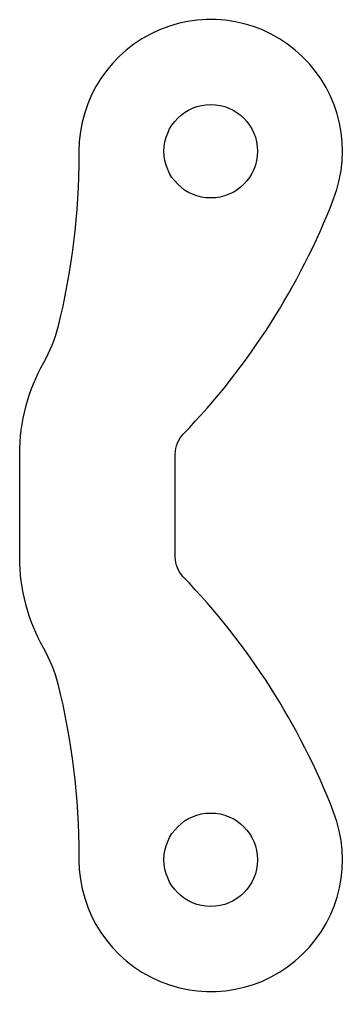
# Model space of a CAD drawing. Header units: millimetres. Extents: x -4.5 to 6.9, y -133.5 to -99.2.
import ezdxf

# ---------------------------------------------------------------- set-up
doc = ezdxf.new("R2010")
doc.units = ezdxf.units.MM

msp = doc.modelspace()

# ---------------------------------------------------------------- linework, layer by layer
msp.add_lwpolyline([(1, -118.167), (1, -114.517, -0.194153), (1.28, -113.823, 0.09945), (6.584, -105.526, 1.20485), (-2.4, -103.842), (-2.4, -103.976, -0.061469), (-3.15, -110.054, -0.067831), (-3.652, -111.307, 0.129841), (-4.5, -114.517), (-4.5, -118.167, 0.129841), (-3.652, -121.377, -0.067831), (-3.15, -122.63, -0.061469), (-2.4, -128.708), (-2.4, -128.842, 1.20485), (6.584, -127.158, 0.09945), (1.28, -118.861, -0.194153)], format="xyb", close=True)
for centre in [(2.25, -103.842), (2.25, -128.842)]:
    msp.add_circle(centre, 1.65)

doc.saveas('drawing.dxf')
